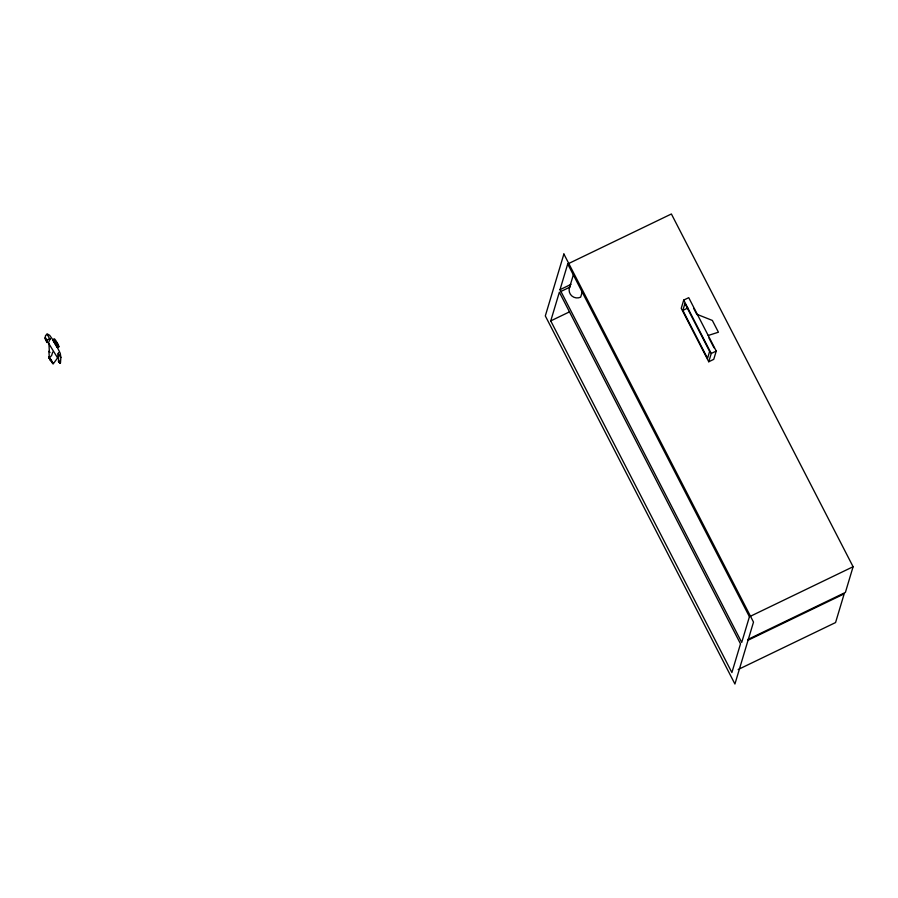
<?xml version="1.0" encoding="UTF-8"?>
<svg xmlns="http://www.w3.org/2000/svg" width="898" height="898" viewBox="0 0 898 898"><rect width="100%" height="100%" fill="white"/><g stroke="black" fill="none" stroke-linecap="round" stroke-linejoin="round"><path stroke-width="1.35" d="M58.482 352.633L57.842 358.291L48.458 343.014L50.176 338.535M52.971 363.477L49.985 359.065L52.847 363.645L50.266 358.818L51.186 359.851L53.195 363.892L57.618 357.909M47.448 334.673L45.641 335.257L45.068 338.164C47.976 344.484 47.224 343.238 46.898 340.118M550.743 320.9L559.353 292.209L740.502 643.866L731.892 672.546L550.743 320.9L569.478 311.864M567.716 263.978L749.426 616.735L741.714 642.429L560.004 289.684L567.716 263.978L671.39 213.982L853.1 566.728L845.388 592.433L747.955 639.421M569.5 287.652L573.395 274.687M582.173 292.119L580.658 297.159A7.97 7.756 16.7 0 1 570.398 285.833M683.726 300.078L681.245 308.351L708.758 361.759L713.753 359.346L716.234 351.073L688.732 297.665L683.726 300.078L711.238 353.486L708.758 361.759M682.85 310.405L684.927 303.49L709.622 351.432L707.545 358.347L682.85 310.405L687.857 307.992M48.896 343.653L49.379 351.702M52.701 352.083L51.657 355.44L49.704 357.595L50.726 360.558L49.985 359.582M49.918 359.346L48.66 357.202L49.783 358.482M54.239 340.836L52.915 339.938L57.281 347.268M560.004 289.684L571.016 284.374M560.599 291.614L569.343 287.394M711.238 353.486L716.234 351.073M749.426 616.735L853.1 566.728M747.989 640.252L844.176 593.859L835.567 622.55L738.134 669.538M708.208 335.47L718.422 332.215L712.35 320.44L697.387 314.48M49.861 339.354L48.402 339.242L46.999 340.297L45.226 337.401M59.695 362.77C58.022 361.961 57.719 357.629 60.48 362.96L60.862 357.46L58.202 353.588M55.126 343.227C59.313 353.61 59.324 341.801 55.384 342.8L54.048 339.837L54.789 341.835M46.842 342.16L45.551 339.029M58.303 345.943L59.066 346.864C58.729 345.382 53.117 334.662 53.779 340.353M50.019 352.499L48.874 351.275L49.379 357.831M57.135 347.122L53.364 341.195M60.862 357.46L60.267 353.374L57.225 347.156M53.162 340.219L49.648 335.291L46.999 333.764L49.996 339.59M50.266 360.132L48.66 357.202M58.606 359.896L58.291 353.722M58.404 361.636L60.155 363.409L60.245 362.567M693.727 308.452L696.893 314.592M708.926 337.951L714 347.784M45.764 340.073L45.192 338.512M563.888 254.022L545.311 315.928L734.923 684.018L753.501 622.101L563.888 254.022"/></g></svg>
